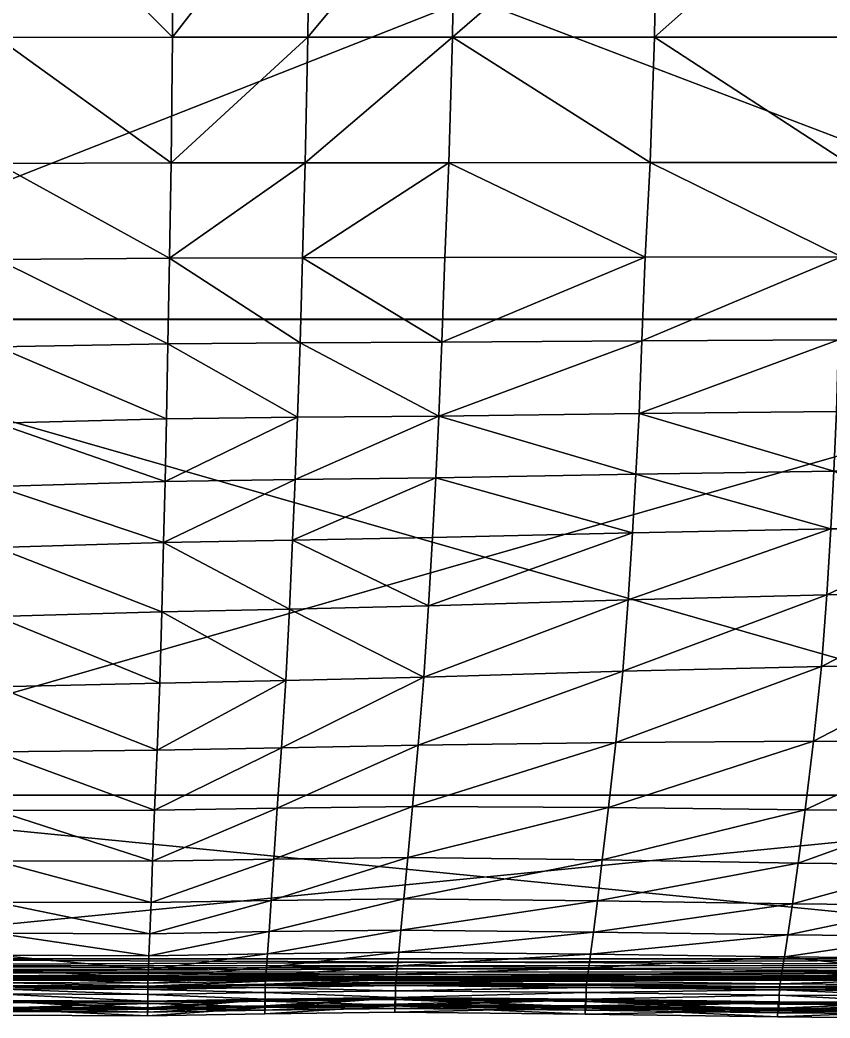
# Model space of a CAD drawing. Header units: centimetres. Extents: x -884 to 884, y -444 to 444.
# Drawn here: x -402.7 to -148.8, y -441.8 to -128.8 of the extents above; entities that cross this region are included whole.
import ezdxf

# ---------------------------------------------------------------- set-up
doc = ezdxf.new("R2010")
doc.units = ezdxf.units.CM
doc.layers.add('fabric', color=7, linetype='Continuous', true_color=0xb8e499)

msp = doc.modelspace()

# ---------------------------------------------------------------- meshes
at = {"layer": 'fabric', "color": 182, "true_color": 0x3900ca}
mesh = msp.add_polyface(dxfattribs=at)
corners = [(-312.45, -134.22, -5.93), (-354.92, -134.23, -5.69), (-355.37, -173.64, -7.12), (-311.89, -15.49, -5.05), (-354.74, -15.49, -4.8), (-354.68, -78.74, -4.76), (-311.9, -78.74, -5.01), (-467.99, -78.75, -7.2), (-517.9, -78.75, -9.82), (-516.96, -134.53, -10.57), (-467.27, -134.35, -8.04), (-468.29, -15.49, -7.24), (-518.23, -15.49, -9.86), (-467.62, 47.24, -8.59), (-410.15, -78.74, -5.5), (-409.89, -134.26, -6.41), (-410.33, -15.49, -5.55), (-466.67, -174.14, -9.34), (-409.8, -173.78, -7.8), (-355.37, -173.64, -183.72), (-354.92, -134.23, -185.16), (-312.45, -134.22, -184.92), (-354.68, -78.74, -186.09), (-311.9, -78.74, -185.84), (-354.74, -15.49, -186.04), (-311.89, -15.49, -185.8), (-468.29, -15.49, -183.6), (-467.99, -78.75, -183.64), (-517.9, -78.75, -181.03), (-516.96, -134.53, -180.28), (-467.27, -134.35, -182.8), (-467.62, 47.24, -182.26), (-518.23, -15.49, -180.99), (-410.15, -78.74, -185.34), (-409.89, -134.26, -184.44), (-410.33, -15.49, -185.3), (-466.67, -174.14, -181.5), (-409.8, -173.78, -183.05)]
mesh.append_faces([[corners[k] for k in face] for face in [(0, 1, 2), (3, 4, 5), (6, 5, 1), (7, 8, 9), (9, 10, 7), (8, 7, 11), (12, 11, 13), (14, 15, 1), (1, 5, 14), (16, 14, 5), (5, 4, 16), (14, 16, 11), (11, 7, 14), (15, 14, 7), (7, 10, 15), (13, 11, 16), (17, 10, 9), (2, 1, 15), (18, 15, 10), (19, 20, 21), (20, 22, 23), (22, 24, 25), (26, 27, 28), (29, 28, 27), (27, 30, 29), (31, 26, 32), (33, 22, 20), (20, 34, 33), (27, 33, 34), (34, 30, 27), (33, 27, 26), (26, 35, 33), (22, 33, 35), (35, 24, 22), (29, 30, 36), (30, 34, 37), (34, 20, 19)]], dxfattribs={"vtx2": -1, "color": 182})
mesh = msp.add_polyface(dxfattribs=at)
corners = [(-267.18, -134.21, -7.33), (-312.45, -134.22, -5.93), (-313.28, -173.59, -7.35), (-311.9, -78.74, -5.01), (-266.45, -78.74, -6.46), (-266.43, -15.49, -6.5), (-311.89, -15.49, -5.05), (-354.68, -78.74, -4.76), (-354.92, -134.23, -5.69), (-202.98, -15.49, -9.36), (-204.08, 47.24, -10.58), (-141.31, -15.49, -12.84), (-142.4, 47.24, -13.86), (-202.98, -78.74, -9.32), (-203.81, -134.21, -10.09), (-141.24, -78.74, -12.81), (-142.05, -134.2, -13.45), (-143.59, -173.52, -14.44), (-205.22, -173.54, -11.27), (-313.28, -173.59, -183.5), (-312.45, -134.22, -184.92), (-267.18, -134.21, -183.52), (-311.9, -78.74, -185.84), (-311.89, -15.49, -185.8), (-266.43, -15.49, -184.35), (-266.45, -78.74, -184.39), (-354.92, -134.23, -185.16), (-354.68, -78.74, -186.09), (-202.98, -78.74, -181.52), (-203.81, -134.2, -180.76), (-202.98, -15.49, -181.49), (-141.31, -15.49, -178.01), (-141.24, -78.74, -178.04), (-142.05, -134.2, -177.4), (-205.22, -173.54, -179.57), (-143.59, -173.52, -176.41)]
mesh.append_faces([[corners[k] for k in face] for face in [(0, 1, 2), (3, 4, 5), (5, 6, 3), (7, 3, 6), (8, 1, 3), (4, 3, 1), (1, 0, 4), (5, 9, 10), (9, 11, 12), (13, 4, 0), (0, 14, 13), (15, 13, 14), (14, 16, 15), (13, 15, 11), (11, 9, 13), (4, 13, 9), (9, 5, 4), (17, 16, 14), (18, 14, 0), (19, 20, 21), (22, 23, 24), (24, 25, 22), (20, 22, 25), (25, 21, 20), (22, 20, 26), (23, 22, 27), (28, 29, 21), (21, 25, 28), (30, 28, 25), (25, 24, 30), (28, 30, 31), (31, 32, 28), (29, 28, 32), (32, 33, 29), (21, 29, 34), (29, 33, 35)]], dxfattribs={"vtx2": -1, "color": 182})
at = {"layer": 'fabric', "color": 82, "true_color": 0x24d000}
mesh = msp.add_polyface(dxfattribs=at)
corners = [(-516.98, -429.89, -260.61), (3.18, -429.98, -260.61), (3.18, -429.89, -187.48), (-516.97, -429.8, -187.49), (-516.97, -429.8, -333.74), (3.18, -429.89, -333.74), (3.18, -222.69, -365.86), (3.18, -371.95, -365.74), (-516.98, -371.94, -365.68), (-517, -222.69, -365.8), (3.18, -17.63, -365.91), (-517, -17.63, -365.84), (3.18, -222.71, -155.36), (3.18, -24.49, -155.28), (-517.01, -24.49, -155.35), (-517, -222.71, -155.43), (3.18, -371.96, -155.49), (-516.98, -371.95, -155.55), (3.18, -427.4, -157.26), (-516.91, -427.34, -157.3), (-516.92, -428.82, -158.95), (3.18, -428.89, -158.93), (3.18, -425.42, -156.21), (-516.92, -425.38, -156.26), (3.18, -429.62, -161.3), (-516.95, -429.54, -161.31), (-516.91, -427.34, -363.93), (3.18, -427.4, -363.97), (3.18, -428.89, -362.3), (-516.92, -428.82, -362.28), (-516.92, -425.38, -364.97), (3.18, -425.42, -365.02), (3.18, -429.62, -359.93), (-516.95, -429.54, -359.92), (-693.78, -429.54, -333.72), (-693.8, -429.62, -260.61), (-693.84, -17.63, -365.65), (-693.83, -222.67, -365.61), (-693.83, -222.7, -155.62), (-693.78, -371.91, -155.73), (-693.63, -427.17, -157.42), (-693.65, -428.59, -159.03), (-693.71, -429.29, -161.36), (-693.78, -429.54, -187.51), (-693.63, -427.17, -363.81), (-693.65, -425.27, -364.81), (-693.65, -428.59, -362.2), (-693.71, -429.29, -359.87), (3.18, -423.23, -365.53), (-516.95, -423.21, -365.47), (3.18, -423.23, -155.7), (-516.95, -423.21, -155.75), (-693.71, -423.14, -365.3), (-693.71, -423.14, -155.93)]
mesh.append_faces([[corners[k] for k in face] for face in [(0, 1, 2), (2, 3, 0), (1, 0, 4), (4, 5, 1), (6, 7, 8), (8, 9, 6), (10, 6, 9), (9, 11, 10), (12, 13, 14), (14, 15, 12), (16, 12, 15), (15, 17, 16), (18, 19, 20), (20, 21, 18), (19, 18, 22), (22, 23, 19), (24, 21, 20), (20, 25, 24), (2, 24, 25), (25, 3, 2), (26, 27, 28), (28, 29, 26), (27, 26, 30), (30, 31, 27), (32, 5, 4), (4, 33, 32), (28, 32, 33), (33, 29, 28), (34, 4, 0), (35, 0, 3), (36, 11, 9), (37, 9, 8), (38, 15, 14), (39, 17, 15), (40, 19, 23), (19, 40, 41), (41, 20, 19), (42, 25, 20), (43, 3, 25), (26, 44, 45), (45, 30, 26), (44, 26, 29), (46, 29, 33), (47, 33, 4), (48, 31, 30), (30, 49, 48), (7, 48, 49), (49, 8, 7), (50, 16, 17), (17, 51, 50), (22, 50, 51), (51, 23, 22), (8, 49, 52), (49, 30, 45), (23, 51, 53), (51, 17, 39)]], dxfattribs={"vtx2": -1, "color": 82})
at = {"layer": 'fabric', "color": 182, "true_color": 0x3900ca}
mesh = msp.add_polyface(dxfattribs=at)
corners = [(-517.2, -260.15, -15.2), (-466.27, -257.36, -13.26), (-466.16, -232.76, -12.05), (-516.1, -234.88, -14.13), (-466.27, -204.73, -10.79), (-409.82, -231.28, -10.7), (-409.88, -255.23, -12), (-356.76, -253.86, -11.44), (-356.33, -230.38, -10.11), (-409.8, -203.91, -9.34), (-355.89, -203.51, -8.71), (-357.23, -273.55, -12.85), (-466.67, -174.14, -9.34), (-516.09, -174.84, -11.72), (-409.8, -173.78, -7.8), (-355.37, -173.64, -7.12), (-409.89, -134.26, -6.41), (-467.27, -134.35, -8.04), (-466.27, -204.73, -180.06), (-466.16, -232.76, -178.8), (-516.1, -234.88, -176.72), (-466.27, -257.36, -177.59), (-517.2, -260.15, -175.64), (-409.82, -231.27, -180.15), (-356.33, -230.38, -180.74), (-356.76, -253.86, -179.4), (-409.88, -255.23, -178.85), (-409.8, -203.91, -181.5), (-355.89, -203.51, -182.13), (-357.23, -273.55, -177.99), (-516.09, -174.84, -179.12), (-466.67, -174.14, -181.5), (-515.67, -206.13, -177.84), (-409.8, -173.78, -183.05), (-355.37, -173.64, -183.72), (-467.27, -134.35, -182.8), (-409.89, -134.26, -184.44)]
mesh.append_faces([[corners[k] for k in face] for face in [(0, 1, 2), (3, 2, 4), (5, 6, 7), (7, 8, 5), (9, 5, 8), (8, 10, 9), (5, 9, 4), (4, 2, 5), (6, 5, 2), (2, 1, 6), (11, 7, 6), (4, 12, 13), (14, 9, 10), (10, 15, 14), (16, 14, 15), (17, 12, 14), (9, 14, 12), (12, 4, 9), (18, 19, 20), (19, 21, 22), (23, 24, 25), (25, 26, 23), (19, 23, 26), (26, 21, 19), (23, 19, 18), (18, 27, 23), (24, 23, 27), (27, 28, 24), (26, 25, 29), (30, 31, 18), (18, 32, 30), (33, 34, 28), (28, 27, 33), (31, 33, 27), (27, 18, 31), (33, 31, 35), (34, 33, 36)]], dxfattribs={"vtx2": -1, "color": 182})
mesh = msp.add_polyface(dxfattribs=at)
corners = [(-313.28, -173.59, -7.35), (-268.29, -173.58, -8.67), (-267.18, -134.21, -7.33), (-355.37, -173.64, -7.12), (-312.45, -134.22, -5.93), (-355.89, -203.51, -8.71), (-314.18, -203.37, -8.92), (-269.5, -203.31, -10.15), (-271.41, -253.02, -12.71), (-315.69, -253.34, -11.63), (-316.46, -272.88, -13.02), (-356.76, -253.86, -11.44), (-357.23, -273.55, -12.85), (-207.78, -229.47, -13.73), (-270.49, -229.9, -11.46), (-206.71, -203.16, -12.58), (-314.95, -230.06, -10.31), (-356.33, -230.38, -10.11), (-267.18, -134.21, -183.52), (-268.29, -173.58, -182.18), (-313.28, -173.59, -183.5), (-314.18, -203.37, -181.92), (-269.5, -203.31, -180.69), (-355.89, -203.51, -182.13), (-355.37, -173.64, -183.72), (-312.45, -134.22, -184.92), (-316.46, -272.88, -177.82), (-315.69, -253.34, -179.22), (-271.41, -253.02, -178.14), (-357.23, -273.55, -177.99), (-356.76, -253.86, -179.4), (-270.49, -229.9, -179.39), (-207.78, -229.47, -177.11), (-206.71, -203.16, -178.26), (-314.95, -230.06, -180.54), (-356.33, -230.38, -180.74)]
mesh.append_faces([[corners[k] for k in face] for face in [(0, 1, 2), (3, 0, 4), (0, 3, 5), (5, 6, 0), (1, 0, 6), (6, 7, 1), (8, 9, 10), (9, 11, 12), (13, 14, 8), (15, 7, 14), (16, 6, 5), (5, 17, 16), (9, 16, 17), (17, 11, 9), (16, 9, 8), (8, 14, 16), (6, 16, 14), (14, 7, 6), (1, 7, 15), (18, 19, 20), (21, 20, 19), (19, 22, 21), (20, 21, 23), (23, 24, 20), (25, 20, 24), (26, 27, 28), (29, 30, 27), (28, 31, 32), (31, 22, 33), (34, 35, 23), (23, 21, 34), (31, 34, 21), (21, 22, 31), (34, 31, 28), (28, 27, 34), (35, 34, 27), (27, 30, 35)]], dxfattribs={"vtx2": -1, "color": 182})
mesh = msp.add_polyface(dxfattribs=at)
corners = [(-104.86, -229.19, -19.12), (-146.13, -229.12, -16.5), (-146.81, -251.59, -17.42), (-105.11, -251.66, -19.87), (-104.31, -203.1, -18.33), (-145.18, -203.05, -15.54), (-271.41, -253.02, -12.71), (-208.68, -252.24, -14.84), (-207.78, -229.47, -13.73), (-206.71, -203.16, -12.58), (-270.49, -229.9, -11.46), (-105.54, -270.33, -20.66), (-147.59, -270.27, -18.39), (-142.05, -134.2, -13.45), (-143.59, -173.52, -14.44), (-102.97, -173.54, -17.44), (-205.22, -173.54, -11.27), (-203.81, -134.21, -10.09), (-267.18, -134.21, -7.33), (-268.29, -173.58, -8.67), (-104.86, -229.19, -171.73), (-105.11, -251.66, -170.98), (-146.81, -251.59, -173.43), (-146.13, -229.12, -174.35), (-145.18, -203.05, -175.31), (-104.31, -203.1, -172.51), (-207.78, -229.47, -177.11), (-208.68, -252.24, -176.01), (-271.41, -253.02, -178.14), (-206.71, -203.16, -178.26), (-270.49, -229.9, -179.39), (-105.54, -270.33, -170.18), (-147.59, -270.27, -172.45), (-143.59, -173.52, -176.41), (-102.97, -173.54, -173.41), (-142.05, -134.2, -177.4), (-205.22, -173.54, -179.57), (-268.29, -173.58, -182.18), (-269.5, -203.31, -180.69), (-267.18, -134.21, -183.52), (-203.81, -134.2, -180.76)]
mesh.append_faces([[corners[k] for k in face] for face in [(0, 1, 2), (2, 3, 0), (4, 5, 1), (6, 7, 8), (1, 8, 7), (7, 2, 1), (8, 1, 5), (5, 9, 8), (10, 8, 9), (11, 3, 2), (12, 2, 7), (13, 14, 15), (14, 5, 4), (16, 9, 5), (5, 14, 16), (17, 16, 14), (18, 19, 16), (9, 16, 19), (20, 21, 22), (22, 23, 20), (23, 24, 25), (26, 27, 28), (29, 26, 30), (26, 29, 24), (24, 23, 26), (27, 26, 23), (23, 22, 27), (22, 21, 31), (27, 22, 32), (25, 24, 33), (34, 33, 35), (36, 33, 24), (24, 29, 36), (37, 36, 29), (29, 38, 37), (36, 37, 39), (33, 36, 40)]], dxfattribs={"vtx2": -1, "color": 182})
mesh = msp.add_polyface(dxfattribs=at)
corners = [(-316.46, -272.88, -13.02), (-272.37, -272.37, -14.02), (-271.41, -253.02, -12.71), (-357.23, -273.55, -12.85), (-315.69, -253.34, -11.63), (-357.74, -292.66, -14.4), (-317.32, -291.9, -14.56), (-273.44, -291.16, -15.47), (-212.07, -310.68, -18.73), (-274.66, -312.59, -17.12), (-276.13, -334.87, -19.14), (-210.75, -289.64, -17.27), (-318.27, -313.6, -16.31), (-358.29, -314.44, -16.17), (-319.4, -335.98, -18.44), (-358.94, -336.83, -18.32), (-209.64, -271.23, -16), (-271.41, -253.02, -178.14), (-272.37, -272.37, -176.82), (-316.46, -272.88, -177.82), (-317.32, -291.9, -176.29), (-273.44, -291.16, -175.38), (-357.74, -292.66, -176.44), (-357.23, -273.55, -177.99), (-315.69, -253.34, -179.22), (-276.13, -334.87, -171.71), (-274.66, -312.59, -173.72), (-212.07, -310.68, -172.12), (-210.75, -289.64, -173.57), (-318.27, -313.6, -174.54), (-358.29, -314.44, -174.68), (-319.4, -335.98, -172.41), (-358.94, -336.83, -172.53), (-209.64, -271.23, -174.85)]
mesh.append_faces([[corners[k] for k in face] for face in [(0, 1, 2), (3, 0, 4), (0, 3, 5), (5, 6, 0), (1, 0, 6), (6, 7, 1), (8, 9, 10), (11, 7, 9), (12, 6, 5), (5, 13, 12), (14, 12, 13), (13, 15, 14), (12, 14, 10), (10, 9, 12), (6, 12, 9), (9, 7, 6), (2, 1, 16), (1, 7, 11), (17, 18, 19), (20, 19, 18), (18, 21, 20), (19, 20, 22), (22, 23, 19), (24, 19, 23), (25, 26, 27), (26, 21, 28), (29, 30, 22), (22, 20, 29), (26, 29, 20), (20, 21, 26), (29, 26, 25), (25, 31, 29), (30, 29, 31), (31, 32, 30), (28, 21, 18), (33, 18, 17)]], dxfattribs={"vtx2": -1, "color": 182})
mesh = msp.add_polyface(dxfattribs=at)
corners = [(-107.08, -308.93, -22.53), (-149.77, -309.06, -20.68), (-151.49, -331.54, -22.19), (-108.54, -331.4, -23.78), (-106.18, -288.36, -21.54), (-148.56, -288.37, -19.46), (-276.13, -334.87, -19.14), (-213.76, -333.04, -20.52), (-212.07, -310.68, -18.73), (-210.75, -289.64, -17.27), (-274.66, -312.59, -17.12), (-146.81, -251.59, -17.42), (-147.59, -270.27, -18.39), (-105.54, -270.33, -20.66), (-209.64, -271.23, -16), (-208.68, -252.24, -14.84), (-271.41, -253.02, -12.71), (-272.37, -272.37, -14.02), (-107.08, -308.93, -168.31), (-108.54, -331.4, -167.07), (-151.49, -331.54, -168.66), (-149.77, -309.06, -170.16), (-106.18, -288.36, -169.31), (-148.56, -288.37, -171.38), (-212.07, -310.68, -172.12), (-213.76, -333.04, -170.33), (-276.13, -334.87, -171.71), (-210.75, -289.64, -173.57), (-274.66, -312.59, -173.72), (-147.59, -270.27, -172.45), (-105.54, -270.33, -170.18), (-146.81, -251.59, -173.43), (-209.64, -271.23, -174.85), (-272.37, -272.37, -176.82), (-271.41, -253.02, -178.14), (-208.68, -252.24, -176.01)]
mesh.append_faces([[corners[k] for k in face] for face in [(0, 1, 2), (2, 3, 0), (1, 0, 4), (4, 5, 1), (6, 7, 8), (1, 8, 7), (7, 2, 1), (8, 1, 5), (5, 9, 8), (10, 8, 9), (11, 12, 13), (4, 13, 12), (12, 5, 4), (14, 9, 5), (5, 12, 14), (15, 14, 12), (14, 15, 16), (9, 14, 17), (18, 19, 20), (20, 21, 18), (22, 18, 21), (21, 23, 22), (24, 25, 26), (27, 24, 28), (24, 27, 23), (23, 21, 24), (25, 24, 21), (21, 20, 25), (29, 30, 22), (22, 23, 29), (30, 29, 31), (32, 29, 23), (23, 27, 32), (33, 32, 27), (34, 35, 32), (29, 32, 35)]], dxfattribs={"vtx2": -1, "color": 182})
mesh = msp.add_polyface(dxfattribs=at)
corners = [(-523.08, -321.64, -19.01), (-467.22, -318.17, -17.54), (-466.9, -296.83, -15.94), (-410.12, -315.87, -16.59), (-410.17, -337.91, -18.68), (-358.94, -336.83, -18.32), (-358.29, -314.44, -16.17), (-410.07, -294.26, -14.87), (-357.74, -292.66, -14.4), (-467.39, -339.78, -19.5), (-466.55, -277.64, -14.53), (-518.83, -281.02, -16.34), (-466.27, -257.36, -13.26), (-517.2, -260.15, -15.2), (-409.97, -275.14, -13.36), (-357.23, -273.55, -12.85), (-409.88, -255.23, -12), (-466.9, -296.83, -174.91), (-467.22, -318.17, -173.31), (-523.08, -321.64, -171.84), (-410.12, -315.87, -174.26), (-358.29, -314.44, -174.68), (-358.94, -336.83, -172.53), (-410.17, -337.91, -172.17), (-467.39, -339.78, -171.35), (-410.07, -294.26, -175.98), (-357.74, -292.66, -176.44), (-518.83, -281.02, -174.51), (-466.55, -277.64, -176.31), (-517.2, -260.15, -175.64), (-466.27, -257.36, -177.59), (-409.97, -275.14, -177.48), (-357.23, -273.55, -177.99), (-409.88, -255.23, -178.85)]
mesh.append_faces([[corners[k] for k in face] for face in [(0, 1, 2), (3, 4, 5), (5, 6, 3), (7, 3, 6), (6, 8, 7), (3, 7, 2), (2, 1, 3), (4, 3, 1), (1, 9, 4), (2, 10, 11), (10, 12, 13), (14, 7, 8), (8, 15, 14), (16, 14, 15), (14, 16, 12), (12, 10, 14), (7, 14, 10), (10, 2, 7), (17, 18, 19), (20, 21, 22), (22, 23, 20), (18, 20, 23), (23, 24, 18), (20, 18, 17), (17, 25, 20), (21, 20, 25), (25, 26, 21), (27, 28, 17), (29, 30, 28), (31, 32, 26), (26, 25, 31), (28, 31, 25), (25, 17, 28), (31, 28, 30), (30, 33, 31), (32, 31, 33)]], dxfattribs={"vtx2": -1, "color": 182})
mesh = msp.add_polyface(dxfattribs=at)
corners = [(-279.73, -375.45, -24.43), (-218.28, -375.82, -25.27), (-215.98, -355.43, -22.79), (-153.94, -354.98, -24.13), (-151.49, -331.54, -22.19), (-213.76, -333.04, -20.52), (-277.93, -356.2, -21.68), (-276.13, -334.87, -19.14), (-283.99, -421.13, -35.16), (-223.88, -421.75, -35.31), (-222.97, -414.83, -32.98), (-162.05, -415.76, -33.35), (-163.1, -422.66, -35.52), (-160.61, -406.02, -30.78), (-221.74, -405.07, -30.24), (-283.31, -414.2, -32.67), (-282.38, -404.42, -29.8), (-220.19, -392.22, -27.72), (-158.78, -393.23, -28.47), (-156.56, -376.51, -26.29), (-281.2, -391.51, -27.1), (-224.45, -426.05, -36.64), (-163.78, -426.93, -36.67), (-284.42, -425.45, -36.73), (-215.98, -355.43, -168.06), (-218.28, -375.82, -165.57), (-279.73, -375.45, -166.41), (-213.76, -333.04, -170.33), (-277.93, -356.2, -169.17), (-276.13, -334.87, -171.71), (-151.49, -331.54, -168.66), (-153.94, -354.98, -166.72), (-222.97, -414.83, -157.87), (-223.88, -421.75, -155.54), (-283.99, -421.13, -155.68), (-221.74, -405.07, -160.6), (-283.31, -414.2, -158.18), (-160.61, -406.02, -160.06), (-162.05, -415.76, -157.5), (-163.1, -422.66, -155.33), (-220.19, -392.22, -163.13), (-282.38, -404.42, -161.05), (-281.2, -391.51, -163.75), (-156.56, -376.51, -164.55), (-158.78, -393.23, -162.37), (-224.45, -426.05, -154.21), (-284.42, -425.45, -154.11), (-163.78, -426.93, -154.18), (-224.8, -428.59, -153.35)]
mesh.append_faces([[corners[k] for k in face] for face in [(0, 1, 2), (3, 2, 1), (4, 5, 2), (6, 2, 5), (5, 7, 6), (8, 9, 10), (11, 10, 9), (9, 12, 11), (13, 14, 10), (15, 10, 14), (16, 14, 17), (18, 17, 14), (19, 1, 17), (20, 17, 1), (21, 22, 12), (12, 9, 21), (23, 21, 9), (24, 25, 26), (27, 24, 28), (28, 29, 27), (24, 27, 30), (25, 24, 31), (32, 33, 34), (35, 32, 36), (32, 35, 37), (37, 38, 32), (33, 32, 38), (38, 39, 33), (40, 35, 41), (25, 40, 42), (40, 25, 43), (35, 40, 44), (33, 45, 46), (45, 33, 39), (39, 47, 45), (48, 45, 47)]], dxfattribs={"vtx2": -1, "color": 182})
mesh = msp.add_polyface(dxfattribs=at)
corners = [(-120.62, -427.29, -36.79), (-119.95, -423.05, -35.75), (-163.1, -422.66, -35.52), (-163.78, -426.93, -36.67), (-118.91, -416.16, -33.7), (-162.05, -415.76, -33.35), (-117.47, -406.45, -31.3), (-160.61, -406.02, -30.78), (-115.63, -393.71, -29.19), (-158.78, -393.23, -28.47), (-113.41, -376.94, -27.26), (-156.56, -376.51, -26.29), (-110.85, -355.12, -25.41), (-153.94, -354.98, -24.13), (-108.54, -331.4, -23.78), (-151.49, -331.54, -22.19), (-218.28, -375.82, -25.27), (-215.98, -355.43, -22.79), (-222.97, -414.83, -32.98), (-221.74, -405.07, -30.24), (-220.19, -392.22, -27.72), (-120.62, -427.29, -154.06), (-163.78, -426.93, -154.18), (-163.1, -422.66, -155.33), (-119.95, -423.05, -155.1), (-118.91, -416.16, -157.15), (-162.05, -415.76, -157.5), (-117.47, -406.45, -159.55), (-160.61, -406.02, -160.06), (-115.63, -393.71, -161.66), (-158.78, -393.23, -162.37), (-113.41, -376.94, -163.59), (-156.56, -376.51, -164.55), (-110.85, -355.12, -165.44), (-153.94, -354.98, -166.72), (-108.54, -331.4, -167.07), (-151.49, -331.54, -168.66), (-215.98, -355.43, -168.06), (-218.28, -375.82, -165.57), (-220.19, -392.22, -163.13), (-221.74, -405.07, -160.6)]
mesh.append_faces([[corners[k] for k in face] for face in [(0, 1, 2), (2, 3, 0), (4, 5, 2), (2, 1, 4), (5, 4, 6), (6, 7, 5), (8, 9, 7), (7, 6, 8), (9, 8, 10), (10, 11, 9), (12, 13, 11), (11, 10, 12), (13, 12, 14), (14, 15, 13), (16, 11, 13), (17, 13, 15), (18, 5, 7), (19, 7, 9), (20, 9, 11), (21, 22, 23), (23, 24, 21), (25, 24, 23), (23, 26, 25), (27, 25, 26), (26, 28, 27), (29, 27, 28), (28, 30, 29), (31, 29, 30), (30, 32, 31), (33, 31, 32), (32, 34, 33), (35, 33, 34), (34, 36, 35), (36, 34, 37), (34, 32, 38), (32, 30, 39), (30, 28, 40)]], dxfattribs={"vtx2": -1, "color": 182})
mesh = msp.add_polyface(dxfattribs=at)
corners = [(-320.74, -357.05, -21.12), (-277.93, -356.2, -21.68), (-276.13, -334.87, -19.14), (-319.4, -335.98, -18.44), (-322.07, -375.98, -24.01), (-279.73, -375.45, -24.43), (-324.66, -414.7, -32.52), (-283.31, -414.2, -32.67), (-282.38, -404.42, -29.8), (-325.15, -421.63, -35.13), (-283.99, -421.13, -35.16), (-323.14, -391.96, -26.78), (-281.2, -391.51, -27.1), (-323.99, -404.9, -29.57), (-325.47, -425.96, -36.96), (-284.42, -425.45, -36.73), (-215.98, -355.43, -22.79), (-222.97, -414.83, -32.98), (-221.74, -405.07, -30.24), (-220.19, -392.22, -27.72), (-218.28, -375.82, -25.27), (-224.45, -426.05, -36.64), (-284.68, -428.02, -37.74), (-223.88, -421.75, -35.31), (-320.74, -357.05, -169.73), (-319.4, -335.98, -172.41), (-276.13, -334.87, -171.71), (-277.93, -356.2, -169.17), (-322.07, -375.98, -166.84), (-279.73, -375.45, -166.41), (-282.38, -404.42, -161.05), (-283.31, -414.2, -158.18), (-324.66, -414.7, -158.33), (-283.99, -421.13, -155.68), (-325.15, -421.63, -155.71), (-323.14, -391.96, -164.06), (-281.2, -391.51, -163.75), (-323.99, -404.9, -161.27), (-284.42, -425.45, -154.11), (-325.47, -425.96, -153.89), (-215.98, -355.43, -168.06), (-222.97, -414.83, -157.87), (-221.74, -405.07, -160.6), (-220.19, -392.22, -163.13), (-218.28, -375.82, -165.57), (-284.68, -428.02, -153.11), (-224.45, -426.05, -154.21), (-223.88, -421.75, -155.54)]
mesh.append_faces([[corners[k] for k in face] for face in [(0, 1, 2), (2, 3, 0), (1, 0, 4), (4, 5, 1), (6, 7, 8), (9, 10, 7), (11, 12, 5), (5, 4, 11), (12, 11, 13), (13, 8, 12), (14, 15, 10), (16, 1, 5), (17, 7, 10), (18, 8, 7), (19, 12, 8), (20, 5, 12), (21, 15, 22), (23, 10, 15), (24, 25, 26), (26, 27, 24), (28, 24, 27), (27, 29, 28), (30, 31, 32), (31, 33, 34), (35, 28, 29), (29, 36, 35), (37, 35, 36), (36, 30, 37), (33, 38, 39), (29, 27, 40), (33, 31, 41), (31, 30, 42), (30, 36, 43), (36, 29, 44), (45, 38, 46), (38, 33, 47)]], dxfattribs={"vtx2": -1, "color": 182})
mesh = msp.add_polyface(dxfattribs=at)
corners = [(-410.3, -415.22, -32.57), (-410.28, -422.13, -35.25), (-362.29, -422.29, -35.18), (-362.01, -415.36, -32.49), (-410.32, -405.43, -29.65), (-361.63, -405.56, -29.54), (-465.94, -405.79, -29.92), (-465.52, -415.35, -32.75), (-410.35, -392.49, -26.89), (-361.15, -392.61, -26.73), (-410.34, -376.69, -24.15), (-360.53, -376.65, -23.94), (-410.26, -358.34, -21.31), (-359.74, -357.81, -21.02), (-410.17, -337.91, -18.68), (-358.94, -336.83, -18.32), (-362.57, -429.19, -38.49), (-362.46, -426.62, -37.19), (-410.27, -426.44, -37.3), (-465.22, -422.1, -35.34), (-410.26, -429, -38.63), (-465.01, -426.29, -37.25), (-410.3, -415.22, -158.28), (-362.01, -415.36, -158.36), (-362.29, -422.29, -155.67), (-410.28, -422.13, -155.6), (-465.52, -415.35, -158.1), (-410.32, -405.43, -161.2), (-361.63, -405.55, -161.31), (-410.35, -392.49, -163.96), (-361.15, -392.61, -164.12), (-410.34, -376.69, -166.69), (-360.53, -376.65, -166.91), (-410.26, -358.34, -169.54), (-359.74, -357.81, -169.83), (-410.17, -337.91, -172.17), (-358.94, -336.83, -172.53), (-410.27, -426.44, -153.55), (-362.46, -426.62, -153.66), (-362.57, -429.19, -152.36), (-465.01, -426.29, -153.6), (-410.26, -428.99, -152.22), (-465.22, -422.1, -155.51)]
mesh.append_faces([[corners[k] for k in face] for face in [(0, 1, 2), (2, 3, 0), (4, 0, 3), (3, 5, 4), (0, 4, 6), (1, 0, 7), (8, 4, 5), (5, 9, 8), (10, 8, 9), (9, 11, 10), (12, 10, 11), (11, 13, 12), (14, 12, 13), (13, 15, 14), (16, 17, 18), (1, 18, 17), (17, 2, 1), (18, 1, 19), (20, 18, 21), (22, 23, 24), (24, 25, 22), (26, 22, 25), (23, 22, 27), (27, 28, 23), (29, 30, 28), (28, 27, 29), (30, 29, 31), (31, 32, 30), (33, 34, 32), (32, 31, 33), (34, 33, 35), (35, 36, 34), (37, 38, 39), (40, 37, 41), (42, 25, 37), (38, 37, 25), (25, 24, 38)]], dxfattribs={"vtx2": -1, "color": 182})
mesh = msp.add_polyface(dxfattribs=at)
corners = [(-359.74, -357.81, -21.02), (-320.74, -357.05, -21.12), (-319.4, -335.98, -18.44), (-358.94, -336.83, -18.32), (-360.53, -376.65, -23.94), (-322.07, -375.98, -24.01), (-282.38, -404.42, -29.8), (-323.99, -404.9, -29.57), (-324.66, -414.7, -32.52), (-362.01, -415.36, -32.49), (-361.63, -405.56, -29.54), (-362.29, -422.29, -35.18), (-325.15, -421.63, -35.13), (-283.31, -414.2, -32.67), (-361.15, -392.61, -26.73), (-323.14, -391.96, -26.78), (-283.99, -421.13, -35.16), (-325.47, -425.96, -36.96), (-362.46, -426.62, -37.19), (-284.42, -425.45, -36.73), (-325.65, -428.54, -38.13), (-320.74, -357.05, -169.73), (-322.07, -375.98, -166.84), (-360.53, -376.65, -166.91), (-359.74, -357.81, -169.83), (-319.4, -335.98, -172.41), (-358.94, -336.83, -172.53), (-324.66, -414.7, -158.33), (-323.99, -404.9, -161.27), (-282.38, -404.42, -161.05), (-325.15, -421.63, -155.71), (-283.31, -414.2, -158.18), (-362.29, -422.29, -155.67), (-362.01, -415.36, -158.36), (-361.63, -405.55, -161.31), (-323.14, -391.96, -164.06), (-361.15, -392.61, -164.12), (-325.47, -425.96, -153.89), (-283.99, -421.13, -155.68), (-325.65, -428.54, -152.72), (-284.42, -425.45, -154.11), (-362.46, -426.62, -153.66)]
mesh.append_faces([[corners[k] for k in face] for face in [(0, 1, 2), (2, 3, 0), (1, 0, 4), (4, 5, 1), (6, 7, 8), (9, 8, 7), (7, 10, 9), (8, 9, 11), (11, 12, 8), (13, 8, 12), (14, 15, 5), (5, 4, 14), (15, 14, 10), (10, 7, 15), (16, 12, 17), (18, 17, 12), (12, 11, 18), (19, 17, 20), (21, 22, 23), (23, 24, 21), (25, 21, 24), (24, 26, 25), (27, 28, 29), (30, 27, 31), (27, 30, 32), (32, 33, 27), (28, 27, 33), (33, 34, 28), (35, 28, 34), (34, 36, 35), (22, 35, 36), (36, 23, 22), (37, 30, 38), (39, 37, 40), (30, 37, 41), (41, 32, 30)]], dxfattribs={"vtx2": -1, "color": 182})
mesh = msp.add_polyface(dxfattribs=at)
corners = [(-325.65, -428.54, -38.13), (-284.68, -428.02, -37.74), (-284.42, -425.45, -36.73), (-325.78, -430.21, -38.8), (-284.85, -429.68, -38.55), (-325.84, -431.15, -38.85), (-284.94, -430.61, -38.81), (-225.55, -438.56, -69.46), (-285.19, -437.98, -69.44), (-285.22, -439.99, -95.42), (-225.61, -440.57, -95.42), (-225.45, -436.06, -49.97), (-285.13, -435.49, -49.94), (-225.31, -437.94, -37.53), (-285, -437.41, -37.51), (-285.03, -438.77, -39.13), (-225.26, -435.89, -36.6), (-284.99, -435.36, -36.57), (-225.23, -433.79, -36.64), (-284.98, -433.26, -36.6), (-225.22, -432.18, -37.29), (-284.99, -431.64, -37.25), (-225.43, -436.6, -43.44), (-285.1, -436.03, -43.42), (-225.43, -438.31, -42.84), (-285.09, -437.74, -42.83), (-225.03, -430.23, -38.39), (-224.8, -428.59, -37.49), (-225.41, -439.32, -41.16), (-285.06, -438.77, -41.15), (-225.36, -439.31, -39.14), (-225.21, -431.55, -38.23), (-284.98, -431.01, -38.18), (-225.16, -431.16, -38.8), (-284.42, -425.45, -154.11), (-284.68, -428.02, -153.11), (-325.65, -428.54, -152.72), (-284.85, -429.68, -152.3), (-325.78, -430.21, -152.04), (-225.55, -438.56, -121.39), (-285.19, -437.98, -121.41), (-285.13, -435.49, -140.9), (-225.45, -436.06, -140.88), (-285.03, -438.77, -151.72), (-285, -437.41, -153.34), (-225.31, -437.94, -153.32), (-284.99, -435.36, -154.28), (-225.26, -435.89, -154.25), (-284.98, -433.26, -154.25), (-225.23, -433.79, -154.21), (-284.99, -431.64, -153.6), (-225.22, -432.17, -153.56), (-285.1, -436.03, -147.43), (-225.43, -436.6, -147.41), (-285.09, -437.74, -148.02), (-225.43, -438.31, -148.01), (-284.94, -430.61, -152.04), (-225.03, -430.23, -152.46), (-224.8, -428.59, -153.35), (-285.06, -438.77, -149.69), (-225.41, -439.32, -149.69), (-225.36, -439.31, -151.71), (-284.98, -431.01, -152.67), (-225.21, -431.55, -152.62), (-225.16, -431.16, -152.04)]
mesh.append_faces([[corners[k] for k in face] for face in [(0, 1, 2), (3, 4, 1), (5, 6, 4), (7, 8, 9), (9, 10, 7), (8, 7, 11), (11, 12, 8), (13, 14, 15), (16, 17, 14), (18, 19, 17), (20, 21, 19), (22, 23, 12), (24, 25, 23), (26, 4, 6), (27, 1, 4), (28, 29, 25), (30, 15, 29), (31, 32, 21), (33, 6, 32), (34, 35, 36), (35, 37, 38), (39, 40, 41), (41, 42, 39), (40, 39, 10), (10, 9, 40), (43, 44, 45), (44, 46, 47), (46, 48, 49), (48, 50, 51), (41, 52, 53), (52, 54, 55), (56, 37, 57), (37, 35, 58), (54, 59, 60), (59, 43, 61), (50, 62, 63), (62, 56, 64)]], dxfattribs={"vtx2": -1, "color": 182})
mesh = msp.add_polyface(dxfattribs=at)
corners = [(-410.19, -438.93, -69.44), (-410.18, -440.93, -95.42), (-362.73, -441.14, -95.42), (-410.18, -436.44, -49.93), (-362.72, -439.14, -69.44), (-410.11, -438.36, -37.49), (-410.15, -436.32, -36.55), (-464.6, -435.91, -36.56), (-410.08, -439.71, -39.12), (-464.54, -437.92, -37.5), (-362.61, -438.61, -37.5), (-410.15, -436.97, -43.4), (-410.12, -438.68, -42.81), (-464.51, -438.26, -42.81), (-362.7, -436.65, -49.93), (-362.68, -437.2, -43.4), (-410.09, -439.7, -41.14), (-464.49, -439.25, -39.12), (-464.48, -439.26, -41.14), (-362.65, -438.92, -42.81), (-410.25, -430.65, -39.13), (-410.25, -431.58, -38.93), (-362.67, -431.79, -38.91), (-410.26, -429, -38.63), (-362.63, -430.85, -39.04), (-410.2, -434.22, -36.57), (-362.63, -436.56, -36.55), (-410.23, -432.6, -37.22), (-362.66, -434.45, -36.57), (-410.27, -426.44, -37.3), (-362.57, -429.19, -38.49), (-410.25, -431.98, -38.15), (-362.68, -432.82, -37.22), (-362.69, -432.19, -38.15), (-362.72, -439.14, -121.41), (-410.19, -438.93, -121.41), (-410.18, -436.44, -140.91), (-464.6, -435.91, -154.29), (-410.15, -436.32, -154.3), (-410.11, -438.36, -153.35), (-362.61, -438.6, -153.35), (-464.54, -437.92, -153.35), (-410.08, -439.71, -151.73), (-464.51, -438.26, -148.04), (-410.12, -438.68, -148.04), (-410.15, -436.97, -147.45), (-362.68, -437.2, -147.45), (-362.7, -436.65, -140.91), (-464.49, -439.25, -151.73), (-410.09, -439.7, -149.71), (-362.65, -438.92, -148.04), (-464.48, -439.26, -149.71), (-362.67, -431.79, -151.94), (-410.25, -431.58, -151.91), (-410.25, -430.65, -151.72), (-362.63, -430.85, -151.81), (-410.26, -428.99, -152.22), (-362.63, -436.56, -154.3), (-410.2, -434.22, -154.28), (-362.66, -434.45, -154.28), (-410.23, -432.6, -153.63), (-362.57, -429.19, -152.36), (-410.27, -426.44, -153.55), (-362.68, -432.82, -153.63), (-410.25, -431.97, -152.7), (-362.69, -432.19, -152.7)]
mesh.append_faces([[corners[k] for k in face] for face in [(0, 1, 2), (3, 0, 4), (5, 6, 7), (8, 5, 9), (6, 5, 10), (11, 12, 13), (11, 3, 14), (12, 11, 15), (16, 8, 17), (12, 16, 18), (16, 12, 19), (20, 21, 22), (23, 20, 24), (25, 6, 26), (27, 25, 28), (29, 23, 30), (31, 27, 32), (21, 31, 33), (34, 35, 36), (2, 1, 35), (37, 38, 39), (40, 39, 38), (41, 39, 42), (43, 44, 45), (46, 45, 44), (47, 36, 45), (48, 42, 49), (50, 44, 49), (51, 49, 44), (52, 53, 54), (55, 54, 56), (57, 38, 58), (59, 58, 60), (61, 56, 62), (63, 60, 64), (65, 64, 53)]], dxfattribs={"vtx2": -1, "color": 182})
mesh = msp.add_polyface(dxfattribs=at)
corners = [(-325.47, -425.96, -36.96), (-362.46, -426.62, -37.19), (-362.57, -429.19, -38.49), (-362.72, -439.14, -69.44), (-325.98, -438.5, -69.44), (-325.95, -436.01, -49.93), (-362.73, -441.14, -95.42), (-326.01, -440.5, -95.42), (-325.84, -435.91, -36.55), (-362.63, -436.56, -36.55), (-362.61, -438.61, -37.5), (-325.84, -437.96, -37.5), (-362.61, -439.95, -39.12), (-362.68, -432.82, -37.22), (-362.66, -434.45, -36.57), (-325.86, -433.81, -36.58), (-362.68, -437.2, -43.4), (-325.93, -436.56, -43.41), (-325.91, -438.27, -42.82), (-362.65, -438.92, -42.81), (-362.7, -436.65, -49.93), (-325.65, -428.54, -38.13), (-362.63, -430.85, -39.04), (-325.78, -430.21, -38.8), (-362.67, -431.79, -38.91), (-325.85, -439.31, -39.13), (-362.62, -439.94, -41.14), (-325.88, -439.3, -41.15), (-362.69, -432.19, -38.15), (-325.87, -431.55, -38.15), (-325.87, -432.18, -37.22), (-362.57, -429.19, -152.36), (-362.46, -426.62, -153.66), (-325.47, -425.96, -153.89), (-325.98, -438.5, -121.41), (-325.95, -436.01, -140.91), (-362.72, -439.14, -121.41), (-362.61, -439.95, -151.72), (-362.61, -438.6, -153.35), (-325.84, -437.96, -153.35), (-362.63, -436.56, -154.3), (-325.84, -435.91, -154.29), (-362.66, -434.45, -154.28), (-325.86, -433.81, -154.27), (-362.68, -432.82, -153.63), (-325.93, -436.56, -147.44), (-362.7, -436.65, -140.91), (-362.68, -437.2, -147.45), (-325.91, -438.27, -148.03), (-362.65, -438.92, -148.04), (-362.67, -431.79, -151.94), (-362.63, -430.85, -151.81), (-325.78, -430.21, -152.04), (-325.65, -428.54, -152.72), (-325.88, -439.3, -149.7), (-362.62, -439.94, -149.71), (-325.85, -439.31, -151.72), (-362.69, -432.19, -152.7), (-325.87, -431.55, -152.69), (-325.87, -432.18, -153.62)]
mesh.append_faces([[corners[k] for k in face] for face in [(0, 1, 2), (3, 4, 5), (6, 7, 4), (8, 9, 10), (11, 10, 12), (13, 14, 15), (14, 9, 8), (16, 17, 18), (18, 19, 16), (20, 5, 17), (21, 2, 22), (23, 22, 24), (25, 12, 26), (27, 26, 19), (19, 18, 27), (24, 28, 29), (28, 13, 30), (31, 32, 33), (34, 7, 6), (35, 34, 36), (37, 38, 39), (38, 40, 41), (41, 40, 42), (43, 42, 44), (45, 35, 46), (46, 47, 45), (48, 45, 47), (47, 49, 48), (50, 51, 52), (51, 31, 53), (54, 48, 49), (49, 55, 54), (55, 37, 56), (57, 58, 59), (59, 44, 57), (58, 57, 50)]], dxfattribs={"vtx2": -1, "color": 182})
mesh = msp.add_polyface(dxfattribs=at)
corners = [(-362.57, -429.19, -38.49), (-325.65, -428.54, -38.13), (-325.47, -425.96, -36.96), (-285.13, -435.49, -49.94), (-325.95, -436.01, -49.93), (-325.98, -438.5, -69.44), (-285.19, -437.98, -69.44), (-326.01, -440.5, -95.42), (-362.61, -438.61, -37.5), (-325.84, -437.96, -37.5), (-325.84, -435.91, -36.55), (-362.61, -439.95, -39.12), (-325.85, -439.31, -39.13), (-325.87, -432.18, -37.22), (-325.86, -433.81, -36.58), (-284.98, -433.26, -36.6), (-362.68, -432.82, -37.22), (-362.66, -434.45, -36.57), (-285.09, -437.74, -42.83), (-325.91, -438.27, -42.82), (-325.93, -436.56, -43.41), (-285.1, -436.03, -43.42), (-362.63, -430.85, -39.04), (-325.78, -430.21, -38.8), (-362.67, -431.79, -38.91), (-325.84, -431.15, -38.85), (-285.03, -438.77, -39.13), (-325.88, -439.3, -41.15), (-362.62, -439.94, -41.14), (-285.06, -438.77, -41.15), (-325.87, -431.55, -38.15), (-284.99, -431.64, -37.25), (-362.69, -432.19, -38.15), (-325.47, -425.96, -153.89), (-325.65, -428.54, -152.72), (-362.57, -429.19, -152.36), (-325.98, -438.5, -121.41), (-325.95, -436.01, -140.91), (-285.13, -435.49, -140.9), (-285.19, -437.98, -121.41), (-325.85, -439.31, -151.72), (-325.84, -437.96, -153.35), (-285, -437.41, -153.34), (-362.61, -439.95, -151.72), (-325.84, -435.91, -154.29), (-362.61, -438.6, -153.35), (-362.66, -434.45, -154.28), (-325.86, -433.81, -154.27), (-362.68, -432.82, -153.63), (-325.87, -432.18, -153.62), (-284.98, -433.26, -154.25), (-325.93, -436.56, -147.44), (-325.91, -438.27, -148.03), (-285.09, -437.74, -148.02), (-285.1, -436.03, -147.43), (-325.78, -430.21, -152.04), (-325.84, -431.15, -151.99), (-362.67, -431.79, -151.94), (-362.63, -430.85, -151.81), (-325.88, -439.3, -149.7), (-285.03, -438.77, -151.72), (-285.06, -438.77, -149.69), (-362.62, -439.94, -149.71), (-284.99, -431.64, -153.6), (-325.87, -431.55, -152.69)]
mesh.append_faces([[corners[k] for k in face] for face in [(0, 1, 2), (3, 4, 5), (6, 5, 7), (8, 9, 10), (11, 12, 9), (13, 14, 15), (14, 13, 16), (10, 14, 17), (18, 19, 20), (21, 20, 4), (22, 23, 1), (24, 25, 23), (26, 12, 27), (28, 27, 12), (29, 27, 19), (30, 13, 31), (30, 25, 24), (13, 30, 32), (33, 34, 35), (36, 37, 38), (7, 36, 39), (40, 41, 42), (41, 40, 43), (44, 41, 45), (46, 47, 44), (48, 49, 47), (50, 47, 49), (51, 52, 53), (37, 51, 54), (55, 56, 57), (34, 55, 58), (59, 40, 60), (52, 59, 61), (40, 59, 62), (63, 49, 64), (57, 56, 64)]], dxfattribs={"vtx2": -1, "color": 182})
mesh = msp.add_polyface(dxfattribs=at)
corners = [(-325.98, -438.5, -69.44), (-285.19, -437.98, -69.44), (-285.13, -435.49, -49.94), (-326.01, -440.5, -95.42), (-285.22, -439.99, -95.42), (-325.84, -437.96, -37.5), (-285, -437.41, -37.51), (-284.99, -435.36, -36.57), (-325.84, -435.91, -36.55), (-325.85, -439.31, -39.13), (-285.03, -438.77, -39.13), (-325.86, -433.81, -36.58), (-284.98, -433.26, -36.6), (-284.99, -431.64, -37.25), (-325.87, -432.18, -37.22), (-325.93, -436.56, -43.41), (-285.1, -436.03, -43.42), (-285.09, -437.74, -42.83), (-325.95, -436.01, -49.93), (-284.68, -428.02, -37.74), (-325.65, -428.54, -38.13), (-325.78, -430.21, -38.8), (-284.85, -429.68, -38.55), (-325.84, -431.15, -38.85), (-325.88, -439.3, -41.15), (-285.06, -438.77, -41.15), (-325.91, -438.27, -42.82), (-284.98, -431.01, -38.18), (-325.87, -431.55, -38.15), (-284.94, -430.61, -38.81), (-285.13, -435.49, -140.9), (-285.19, -437.98, -121.41), (-325.98, -438.5, -121.41), (-325.84, -437.96, -153.35), (-325.84, -435.91, -154.29), (-284.99, -435.36, -154.28), (-285, -437.41, -153.34), (-285.03, -438.77, -151.72), (-325.85, -439.31, -151.72), (-325.86, -433.81, -154.27), (-284.98, -433.26, -154.25), (-325.87, -432.18, -153.62), (-284.99, -431.64, -153.6), (-285.09, -437.74, -148.02), (-285.1, -436.03, -147.43), (-325.93, -436.56, -147.44), (-325.95, -436.01, -140.91), (-325.78, -430.21, -152.04), (-325.65, -428.54, -152.72), (-284.68, -428.02, -153.11), (-325.84, -431.15, -151.99), (-284.85, -429.68, -152.3), (-284.94, -430.61, -152.04), (-285.06, -438.77, -149.69), (-325.88, -439.3, -149.7), (-325.91, -438.27, -148.03), (-325.87, -431.55, -152.69), (-284.98, -431.01, -152.67)]
mesh.append_faces([[corners[k] for k in face] for face in [(0, 1, 2), (3, 4, 1), (5, 6, 7), (7, 8, 5), (6, 5, 9), (9, 10, 6), (11, 8, 7), (7, 12, 11), (12, 13, 14), (15, 16, 17), (18, 2, 16), (19, 20, 21), (22, 21, 23), (24, 25, 10), (26, 17, 25), (13, 27, 28), (23, 28, 27), (27, 29, 23), (30, 31, 32), (31, 4, 3), (33, 34, 35), (35, 36, 33), (36, 37, 38), (39, 40, 35), (35, 34, 39), (41, 42, 40), (43, 44, 45), (44, 30, 46), (47, 48, 49), (50, 47, 51), (51, 52, 50), (37, 53, 54), (53, 43, 55), (56, 57, 42), (57, 56, 50), (50, 52, 57)]], dxfattribs={"vtx2": -1, "color": 182})
mesh = msp.add_polyface(dxfattribs=at)
corners = [(-284.68, -428.02, -37.74), (-224.8, -428.59, -37.49), (-224.45, -426.05, -36.64), (-165.13, -439.43, -69.48), (-225.55, -438.56, -69.46), (-225.61, -440.57, -95.42), (-165, -436.92, -50), (-225.45, -436.06, -49.97), (-285.03, -438.77, -39.13), (-225.36, -439.31, -39.14), (-225.31, -437.94, -37.53), (-285, -437.41, -37.51), (-225.26, -435.89, -36.6), (-284.99, -435.36, -36.57), (-225.23, -433.79, -36.64), (-284.98, -433.26, -36.6), (-225.22, -432.18, -37.29), (-285.13, -435.49, -49.94), (-225.43, -436.6, -43.44), (-164.98, -437.46, -43.46), (-164.99, -439.16, -42.85), (-225.43, -438.31, -42.84), (-285.1, -436.03, -43.42), (-284.94, -430.61, -38.81), (-225.16, -431.16, -38.8), (-225.03, -430.23, -38.39), (-284.85, -429.68, -38.55), (-285.09, -437.74, -42.83), (-225.41, -439.32, -41.16), (-164.97, -440.15, -41.17), (-285.06, -438.77, -41.15), (-284.99, -431.64, -37.25), (-225.21, -431.55, -38.23), (-284.98, -431.01, -38.18), (-224.45, -426.05, -154.21), (-224.8, -428.59, -153.35), (-284.68, -428.02, -153.11), (-165.13, -439.43, -121.37), (-225.55, -438.56, -121.39), (-225.45, -436.06, -140.88), (-165.23, -441.45, -95.42), (-225.31, -437.94, -153.32), (-225.36, -439.31, -151.71), (-285.03, -438.77, -151.72), (-225.26, -435.89, -154.25), (-285, -437.41, -153.34), (-225.23, -433.79, -154.21), (-284.99, -435.36, -154.28), (-225.22, -432.17, -153.56), (-284.98, -433.26, -154.25), (-225.43, -436.6, -147.41), (-285.13, -435.49, -140.9), (-225.43, -438.31, -148.01), (-285.1, -436.03, -147.43), (-164.99, -439.16, -148), (-164.98, -437.46, -147.39), (-225.03, -430.23, -152.46), (-225.16, -431.16, -152.04), (-284.94, -430.61, -152.04), (-284.85, -429.68, -152.3), (-225.41, -439.32, -149.69), (-285.09, -437.74, -148.02), (-285.06, -438.77, -149.69), (-164.97, -440.15, -149.68), (-225.21, -431.55, -152.62), (-284.99, -431.64, -153.6), (-284.98, -431.01, -152.67)]
mesh.append_faces([[corners[k] for k in face] for face in [(0, 1, 2), (3, 4, 5), (6, 7, 4), (8, 9, 10), (11, 10, 12), (13, 12, 14), (15, 14, 16), (17, 7, 18), (19, 18, 7), (20, 21, 18), (22, 18, 21), (23, 24, 25), (26, 25, 1), (27, 21, 28), (29, 28, 21), (30, 28, 9), (31, 16, 32), (33, 32, 24), (34, 35, 36), (37, 38, 39), (40, 5, 38), (41, 42, 43), (44, 41, 45), (46, 44, 47), (48, 46, 49), (50, 39, 51), (52, 50, 53), (50, 52, 54), (39, 50, 55), (56, 57, 58), (35, 56, 59), (60, 52, 61), (42, 60, 62), (52, 60, 63), (64, 48, 65), (57, 64, 66)]], dxfattribs={"vtx2": -1, "color": 182})
mesh = msp.add_polyface(dxfattribs=at)
corners = [(-163.78, -426.93, -36.67), (-224.45, -426.05, -36.64), (-224.8, -428.59, -37.49), (-225.61, -440.57, -95.42), (-165.23, -441.45, -95.42), (-165.13, -439.43, -69.48), (-225.55, -438.56, -69.46), (-165, -436.92, -50), (-164.85, -438.75, -37.55), (-225.31, -437.94, -37.53), (-225.36, -439.31, -39.14), (-164.92, -440.12, -39.15), (-164.77, -436.69, -36.63), (-225.26, -435.89, -36.6), (-164.72, -434.59, -36.68), (-225.23, -433.79, -36.64), (-164.69, -432.98, -37.34), (-225.22, -432.18, -37.29), (-225.45, -436.06, -49.97), (-164.98, -437.46, -43.46), (-225.43, -436.6, -43.44), (-164.99, -439.16, -42.85), (-164.46, -431.07, -38.33), (-225.03, -430.23, -38.39), (-225.16, -431.16, -38.8), (-164.2, -429.44, -37.4), (-225.43, -438.31, -42.84), (-164.97, -440.15, -41.17), (-225.41, -439.32, -41.16), (-164.67, -432.37, -38.28), (-225.21, -431.55, -38.23), (-164.61, -431.98, -38.83), (-225.45, -436.06, -140.88), (-165, -436.92, -140.85), (-165.13, -439.43, -121.37), (-225.55, -438.56, -121.39), (-225.31, -437.94, -153.32), (-225.26, -435.89, -154.25), (-164.77, -436.69, -154.21), (-164.85, -438.75, -153.3), (-225.36, -439.31, -151.71), (-164.92, -440.12, -151.7), (-225.23, -433.79, -154.21), (-225.22, -432.17, -153.56), (-164.69, -432.98, -153.5), (-164.72, -434.59, -154.17), (-164.99, -439.16, -148), (-164.98, -437.46, -147.39), (-225.43, -436.6, -147.41), (-225.03, -430.23, -152.46), (-224.8, -428.59, -153.35), (-164.2, -429.44, -153.45), (-225.16, -431.16, -152.04), (-164.46, -431.07, -152.52), (-225.41, -439.32, -149.69), (-164.97, -440.15, -149.68), (-225.43, -438.31, -148.01), (-225.21, -431.55, -152.62), (-164.61, -431.98, -152.02), (-164.67, -432.37, -152.57)]
mesh.append_faces([[corners[k] for k in face] for face in [(0, 1, 2), (3, 4, 5), (6, 5, 7), (8, 9, 10), (10, 11, 8), (9, 8, 12), (12, 13, 9), (14, 15, 13), (16, 17, 15), (18, 7, 19), (20, 19, 21), (22, 23, 24), (25, 2, 23), (26, 21, 27), (28, 27, 11), (11, 10, 28), (29, 30, 17), (31, 24, 30), (32, 33, 34), (35, 34, 4), (36, 37, 38), (38, 39, 36), (40, 36, 39), (39, 41, 40), (42, 43, 44), (37, 42, 45), (45, 38, 37), (46, 47, 48), (47, 33, 32), (49, 50, 51), (52, 49, 53), (54, 40, 41), (41, 55, 54), (55, 46, 56), (57, 52, 58), (43, 57, 59)]], dxfattribs={"vtx2": -1, "color": 182})
mesh = msp.add_polyface(dxfattribs=at)
corners = [(-121.86, -437.25, -50.02), (-165, -436.92, -50), (-165.13, -439.43, -69.48), (-122.01, -439.78, -69.49), (-165.23, -441.45, -95.42), (-121.61, -436.95, -36.66), (-164.77, -436.69, -36.63), (-164.85, -438.75, -37.55), (-121.7, -439.01, -37.56), (-164.92, -440.12, -39.15), (-164.69, -432.98, -37.34), (-164.72, -434.59, -36.68), (-121.55, -434.86, -36.72), (-164.99, -439.16, -42.85), (-164.98, -437.46, -43.46), (-121.84, -437.78, -43.48), (-121.79, -440.4, -39.15), (-164.97, -440.15, -41.17), (-121.84, -440.45, -41.17), (-121.49, -432.65, -38.33), (-164.67, -432.37, -38.28), (-224.8, -428.59, -37.49), (-164.2, -429.44, -37.4), (-163.78, -426.93, -36.67), (-225.26, -435.89, -36.6), (-225.23, -433.79, -36.64), (-225.16, -431.16, -38.8), (-164.61, -431.98, -38.83), (-164.46, -431.07, -38.33), (-225.03, -430.23, -38.39), (-225.22, -432.18, -37.29), (-225.21, -431.55, -38.23), (-165.13, -439.43, -121.37), (-122.01, -439.78, -121.36), (-165, -436.92, -140.85), (-121.86, -437.25, -140.83), (-164.92, -440.12, -151.7), (-164.85, -438.75, -153.3), (-121.7, -439.01, -153.29), (-164.77, -436.69, -154.21), (-121.61, -436.95, -154.19), (-121.55, -434.86, -154.13), (-164.72, -434.59, -154.17), (-164.69, -432.98, -153.5), (-164.98, -437.46, -147.39), (-121.84, -437.78, -147.37), (-164.99, -439.16, -148), (-164.97, -440.15, -149.68), (-121.84, -440.45, -149.68), (-121.79, -440.4, -151.69), (-164.67, -432.37, -152.57), (-121.49, -432.65, -152.52), (-164.61, -431.98, -152.02), (-121.43, -432.27, -151.97), (-163.78, -426.93, -154.18), (-164.2, -429.44, -153.45), (-224.8, -428.59, -153.35), (-225.23, -433.79, -154.21), (-164.46, -431.07, -152.52), (-225.03, -430.23, -152.46), (-225.16, -431.16, -152.04), (-225.21, -431.55, -152.62), (-225.22, -432.17, -153.56)]
mesh.append_faces([[corners[k] for k in face] for face in [(0, 1, 2), (3, 2, 4), (5, 6, 7), (8, 7, 9), (10, 11, 12), (11, 6, 5), (13, 14, 15), (14, 1, 0), (16, 9, 17), (18, 17, 13), (19, 20, 10), (21, 22, 23), (24, 6, 11), (25, 11, 10), (26, 27, 28), (29, 28, 22), (30, 10, 20), (31, 20, 27), (4, 32, 33), (32, 34, 35), (36, 37, 38), (37, 39, 40), (41, 42, 43), (40, 39, 42), (35, 34, 44), (45, 44, 46), (46, 47, 48), (47, 36, 49), (43, 50, 51), (50, 52, 53), (54, 55, 56), (43, 42, 57), (55, 58, 59), (58, 52, 60), (52, 50, 61), (50, 43, 62)]], dxfattribs={"vtx2": -1, "color": 182})
mesh = msp.add_polyface(dxfattribs=at)
corners = [(-121.03, -429.77, -37.45), (-120.62, -427.29, -36.79), (-163.78, -426.93, -36.67), (-164.2, -429.44, -37.4), (-165.13, -439.43, -69.48), (-122.01, -439.78, -69.49), (-121.86, -437.25, -50.02), (-165.23, -441.45, -95.42), (-122.11, -441.81, -95.42), (-164.85, -438.75, -37.55), (-121.7, -439.01, -37.56), (-121.61, -436.95, -36.66), (-164.92, -440.12, -39.15), (-121.79, -440.4, -39.15), (-121.55, -434.86, -36.72), (-121.51, -433.26, -37.39), (-164.69, -432.98, -37.34), (-164.72, -434.59, -36.68), (-121.84, -437.78, -43.48), (-121.86, -439.48, -42.86), (-164.99, -439.16, -42.85), (-164.98, -437.46, -43.46), (-164.46, -431.07, -38.33), (-121.29, -431.37, -38.36), (-164.61, -431.98, -38.83), (-121.43, -432.27, -38.87), (-164.97, -440.15, -41.17), (-121.84, -440.45, -41.17), (-121.49, -432.65, -38.33), (-164.67, -432.37, -38.28), (-163.78, -426.93, -154.18), (-120.62, -427.29, -154.06), (-121.03, -429.77, -153.4), (-164.2, -429.44, -153.45), (-122.01, -439.78, -121.36), (-121.86, -437.25, -140.83), (-165.13, -439.43, -121.37), (-121.7, -439.01, -153.29), (-121.79, -440.4, -151.69), (-164.92, -440.12, -151.7), (-121.61, -436.95, -154.19), (-164.85, -438.75, -153.3), (-164.69, -432.98, -153.5), (-121.51, -433.26, -153.46), (-121.55, -434.86, -154.13), (-164.72, -434.59, -154.17), (-164.98, -437.46, -147.39), (-121.84, -437.78, -147.37), (-164.99, -439.16, -148), (-121.86, -439.48, -147.99), (-121.29, -431.37, -152.48), (-121.43, -432.27, -151.97), (-164.61, -431.98, -152.02), (-164.46, -431.07, -152.52), (-121.84, -440.45, -149.68), (-164.97, -440.15, -149.68), (-121.49, -432.65, -152.52), (-164.67, -432.37, -152.57)]
mesh.append_faces([[corners[k] for k in face] for face in [(0, 1, 2), (2, 3, 0), (4, 5, 6), (7, 8, 5), (9, 10, 11), (12, 13, 10), (14, 15, 16), (11, 14, 17), (18, 19, 20), (6, 18, 21), (22, 23, 0), (0, 3, 22), (23, 22, 24), (24, 25, 23), (26, 27, 13), (20, 19, 27), (16, 15, 28), (29, 28, 25), (25, 24, 29), (30, 31, 32), (32, 33, 30), (34, 8, 7), (35, 34, 36), (37, 38, 39), (40, 37, 41), (42, 43, 44), (45, 44, 40), (46, 47, 35), (48, 49, 47), (50, 51, 52), (52, 53, 50), (32, 50, 53), (53, 33, 32), (54, 49, 48), (38, 54, 55), (56, 43, 42), (51, 56, 57)]], dxfattribs={"vtx2": -1, "color": 182})
mesh = msp.add_polyface(dxfattribs=at)
corners = [(-362.73, -441.14, -95.42), (-362.72, -439.14, -69.44), (-410.19, -438.93, -69.44), (-362.7, -436.65, -49.93), (-410.18, -436.44, -49.93), (-325.95, -436.01, -49.93), (-325.98, -438.5, -69.44), (-410.11, -438.36, -37.49), (-410.08, -439.71, -39.12), (-362.61, -439.95, -39.12), (-362.61, -438.61, -37.5), (-362.63, -436.56, -36.55), (-410.15, -436.32, -36.55), (-325.93, -436.56, -43.41), (-362.68, -437.2, -43.4), (-410.15, -436.97, -43.4), (-362.65, -438.92, -42.81), (-410.12, -438.68, -42.81), (-362.62, -439.94, -41.14), (-410.09, -439.7, -41.14), (-362.67, -431.79, -38.91), (-362.63, -430.85, -39.04), (-410.25, -430.65, -39.13), (-362.57, -429.19, -38.49), (-410.26, -429, -38.63), (-362.66, -434.45, -36.57), (-410.2, -434.22, -36.57), (-362.68, -432.82, -37.22), (-410.23, -432.6, -37.22), (-362.69, -432.19, -38.15), (-410.25, -431.98, -38.15), (-410.25, -431.58, -38.93), (-410.18, -436.44, -140.91), (-362.7, -436.65, -140.91), (-362.72, -439.14, -121.41), (-410.19, -438.93, -121.41), (-325.98, -438.5, -121.41), (-325.95, -436.01, -140.91), (-410.15, -436.32, -154.3), (-362.63, -436.56, -154.3), (-362.61, -438.6, -153.35), (-410.11, -438.36, -153.35), (-362.61, -439.95, -151.72), (-410.08, -439.71, -151.73), (-410.12, -438.68, -148.04), (-362.65, -438.92, -148.04), (-362.68, -437.2, -147.45), (-410.15, -436.97, -147.45), (-362.62, -439.94, -149.71), (-410.09, -439.7, -149.71), (-410.25, -430.65, -151.72), (-362.63, -430.85, -151.81), (-362.67, -431.79, -151.94), (-410.26, -428.99, -152.22), (-362.57, -429.19, -152.36), (-410.2, -434.22, -154.28), (-362.66, -434.45, -154.28), (-410.23, -432.6, -153.63), (-362.68, -432.82, -153.63), (-410.25, -431.97, -152.7), (-362.69, -432.19, -152.7), (-410.25, -431.58, -151.91)]
mesh.append_faces([[corners[k] for k in face] for face in [(0, 1, 2), (1, 3, 4), (5, 3, 1), (6, 1, 0), (7, 8, 9), (9, 10, 7), (10, 11, 12), (13, 14, 3), (3, 14, 15), (14, 16, 17), (16, 18, 19), (8, 19, 18), (18, 9, 8), (20, 21, 22), (21, 23, 24), (11, 25, 26), (25, 27, 28), (27, 29, 30), (29, 20, 31), (32, 33, 34), (35, 34, 0), (0, 34, 36), (34, 33, 37), (38, 39, 40), (41, 40, 42), (42, 43, 41), (44, 45, 46), (47, 46, 33), (48, 49, 43), (43, 42, 48), (49, 48, 45), (50, 51, 52), (53, 54, 51), (55, 56, 39), (57, 58, 56), (59, 60, 58), (61, 52, 60)]], dxfattribs={"vtx2": -1, "color": 182})

doc.saveas('drawing.dxf')
